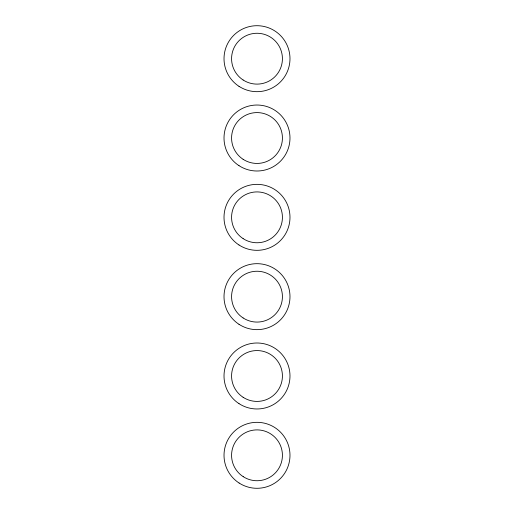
<?xml version="1.0" encoding="UTF-8"?>
<svg xmlns="http://www.w3.org/2000/svg" width="514" height="514" viewBox="0 0 514 514"><rect width="100%" height="100%" fill="white"/><g stroke="black" fill="none" stroke-linecap="round" stroke-linejoin="round"><path stroke-width="0.77" d="M243.128 79.991A25.417 25.417 0 0 0 282.385 60.054A25.417 25.417 0 0 0 245.486 36.025A25.417 25.417 0 0 0 243.128 79.991M238.997 86.333A32.992 32.992 0 0 0 289.941 60.459A32.992 32.992 0 0 0 242.062 29.279A32.992 32.992 0 0 0 238.997 86.333M243.128 159.314A25.417 25.417 0 0 0 282.385 139.378A25.417 25.417 0 0 0 245.486 115.348A25.417 25.417 0 0 0 243.128 159.314M238.997 165.662A32.992 32.992 0 0 0 289.941 139.782A32.992 32.992 0 0 0 242.062 108.602A32.992 32.992 0 0 0 238.997 165.662M243.128 238.637A25.417 25.417 0 0 0 282.385 218.701A25.417 25.417 0 0 0 245.486 194.671A25.417 25.417 0 0 0 243.128 238.637M238.997 244.985A32.992 32.992 0 0 0 289.941 219.105A32.992 32.992 0 0 0 242.062 187.925A32.992 32.992 0 0 0 238.997 244.985M243.128 317.96A25.417 25.417 0 0 0 282.385 298.024A25.417 25.417 0 0 0 245.486 274.001A25.417 25.417 0 0 0 243.128 317.96M238.997 324.308A32.992 32.992 0 0 0 289.941 298.428A32.992 32.992 0 0 0 242.062 267.248A32.992 32.992 0 0 0 238.997 324.308M243.128 397.29A25.417 25.417 0 0 0 282.385 377.347A25.417 25.417 0 0 0 245.486 353.324A25.417 25.417 0 0 0 243.128 397.29M238.997 403.631A32.992 32.992 0 0 0 289.941 377.751A32.992 32.992 0 0 0 242.062 346.571A32.992 32.992 0 0 0 238.997 403.631M243.218 476.671A25.417 25.417 0 0 0 282.392 456.56A25.417 25.417 0 0 0 245.39 432.698A25.417 25.417 0 0 0 243.218 476.671M239.119 483.031A32.992 32.992 0 0 0 289.947 456.933A32.992 32.992 0 0 0 241.933 425.965A32.992 32.992 0 0 0 239.119 483.031"/></g></svg>
